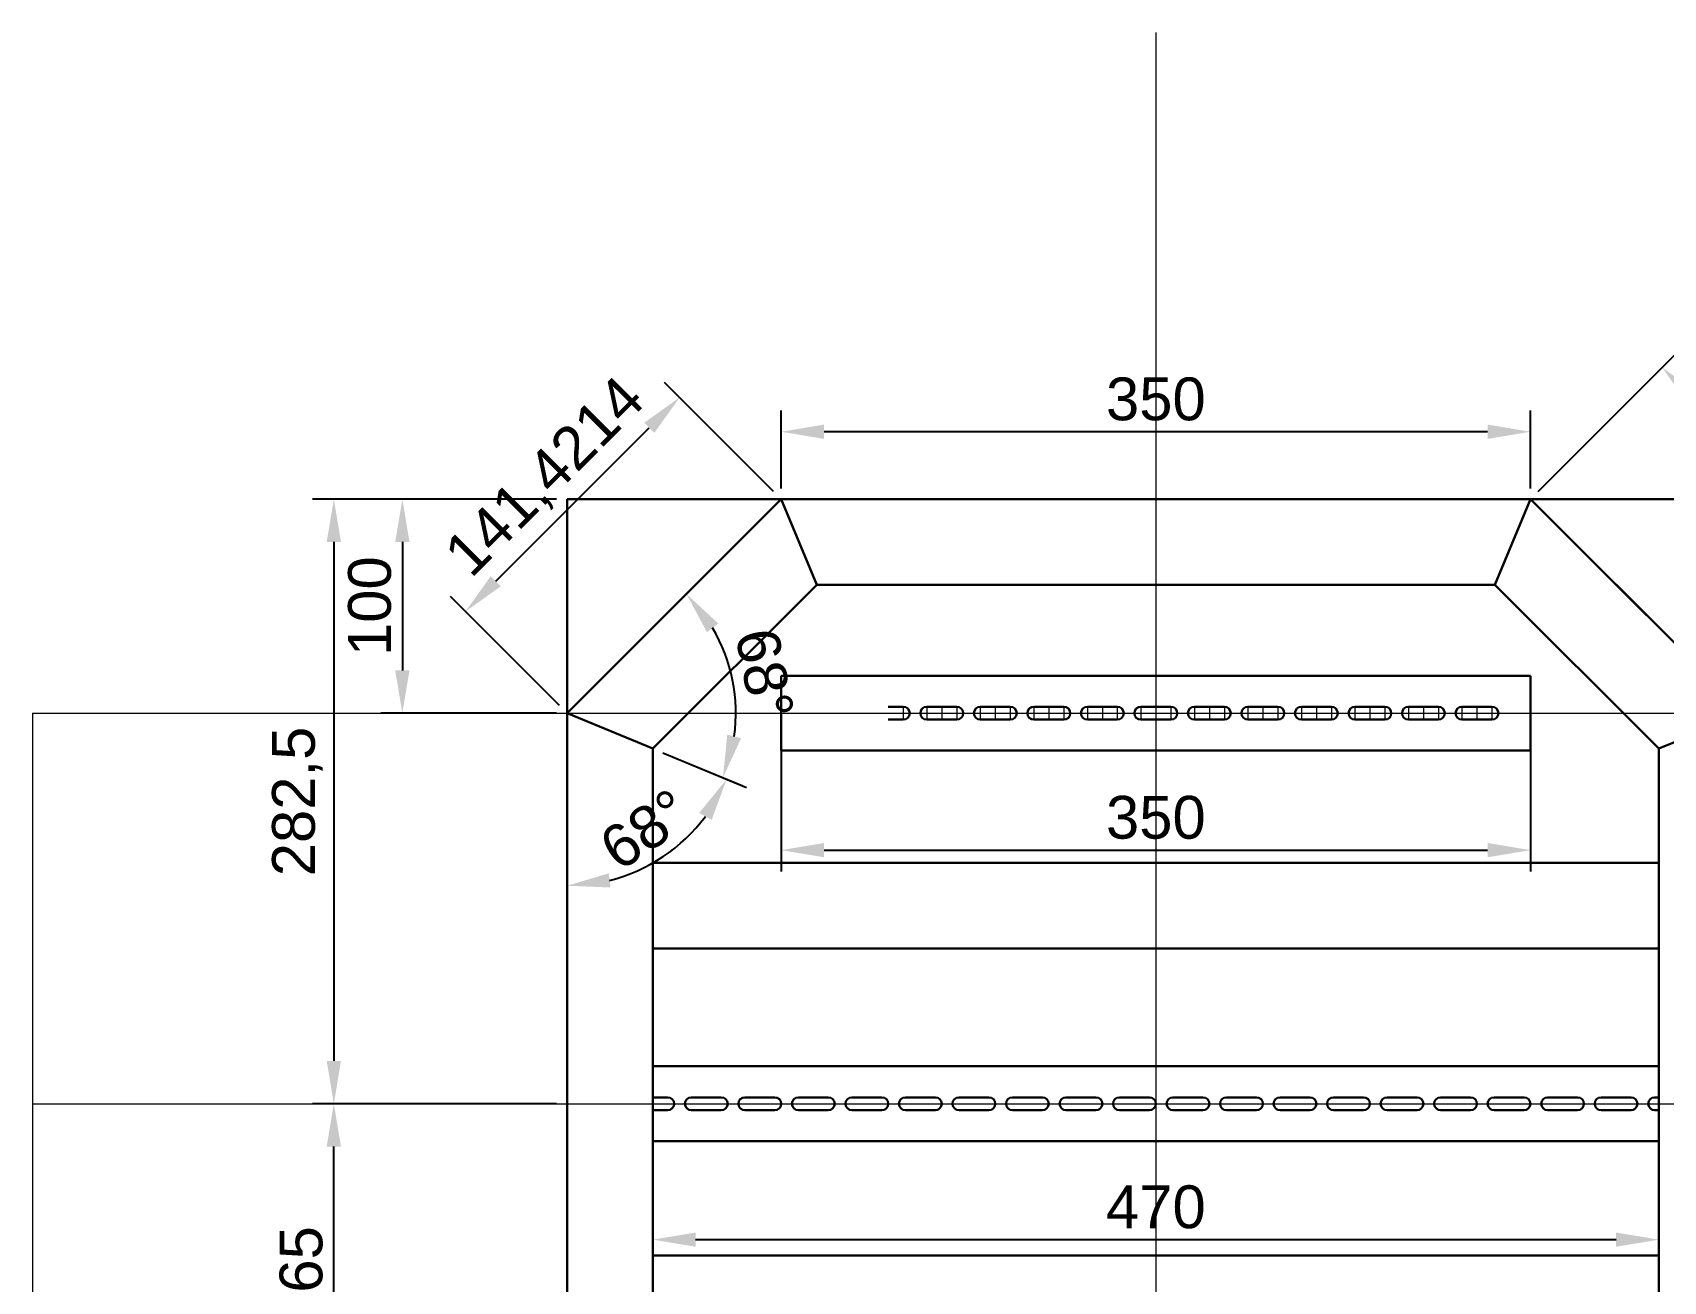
# Model space of a CAD drawing. Header units: millimetres. Extents: x 0 to 53000, y -591 to 24400.
# Drawn here: x 20717 to 21479, y 6718 to 7301 of the extents above; entities that cross this region are included whole.
import ezdxf

# ---------------------------------------------------------------- set-up
doc = ezdxf.new("R2010")
doc.units = ezdxf.units.MM
doc.layers.add('КК перф 40х60', color=6, linetype='Continuous', lineweight=30)
doc.layers.add('Основная', color=7, linetype='Continuous', lineweight=30)
doc.layers.add('Привязки', color=2, linetype='Continuous', lineweight=0, plot=False, transparency=0.8)
doc.layers.add('размеры', color=3, linetype='Continuous')
doc.styles.get("Standard").update_dxf_attribs({"font": 'arial.ttf'})
doc.dimstyles.new('ISO2', dxfattribs={"dimtxt": 20, "dimasz": 20, "dimexe": 10, "dimexo": 5, "dimgap": 5, "dimtad": 1, "dimdec": 4, "dimdsep": 46, "dimlunit": 6, "dimtxsty": 'Standard', "dimcen": 20, "dimadec": 0, "dimazin": 0, "dimtfac": 1, "dimtdec": 4, "dimtmove": 0, "dimatfit": 3, "dimfxl": 1, "dimtolj": 1, "dimtzin": 0, "dimarcsym": 0})

# ---------------------------------------------------------------- blocks, each defined once
blk = doc.blocks.new('*D317')
at = {"layer": 'Defpoints', "color": 0, "transparency": 16777216}
for p in [(21066.72, 7114.5), (21066.72, 7083), (21416.72, 7083)]:
    blk.add_point(p, dxfattribs=at)
at = {"layer": 'размеры', "color": 0, "lineweight": -2, "transparency": 16777216}
for p, q in [((21066.72, 7088), (21066.72, 7124.5)), ((21416.72, 7088), (21416.72, 7124.5)), ((21396.72, 7114.5), (21086.72, 7114.5))]:
    blk.add_line(p, q, dxfattribs=at)
at = {"layer": 'размеры', "color": 0, "transparency": 16777216}
for points in [[(21086.72, 7117.83), (21086.72, 7111.17), (21066.72, 7114.5)], [(21396.72, 7117.83), (21396.72, 7111.17), (21416.72, 7114.5)]]:
    blk.add_solid(points, dxfattribs=at)
at = {"layer": 'размеры', "color": 0, "transparency": 16777216, "insert": (21241.72, 7129.72), "char_height": 20, "attachment_point": 5}
blk.add_mtext('\\A1;350', dxfattribs=at)
blk = doc.blocks.new('*D294')
at = {"layer": 'Defpoints', "color": 0, "transparency": 16777216}
for p in [(21416.72, 7083), (21578.22, 7044.5), (21516.72, 6983)]:
    blk.add_point(p, dxfattribs=at)
at = {"layer": 'размеры', "color": 0, "lineweight": -2, "transparency": 16777216}
for p, q in [((21420.25, 7086.54), (21485.29, 7151.57)), ((21492.36, 7130.36), (21564.08, 7058.64)), ((21520.25, 6986.54), (21585.29, 7051.57))]:
    blk.add_line(p, q, dxfattribs=at)
at = {"layer": 'размеры', "color": 0, "transparency": 16777216}
for points in [[(21494.72, 7132.71), (21490, 7128), (21478.22, 7144.5)], [(21566.43, 7061), (21561.72, 7056.29), (21578.22, 7044.5)]]:
    blk.add_solid(points, dxfattribs=at)
at = {"layer": 'размеры', "color": 0, "transparency": 16777216, "insert": (21540.25, 7106.53), "char_height": 20, "attachment_point": 5, "rotation": 315}
blk.add_mtext('\\A1;141,4214', dxfattribs=at)
blk = doc.blocks.new('*D318')
at = {"layer": 'Defpoints', "color": 0, "transparency": 16777216}
for p in [(21019.22, 7130.5), (21066.72, 7083), (20966.72, 6983)]:
    blk.add_point(p, dxfattribs=at)
at = {"layer": 'размеры', "color": 0, "lineweight": -2, "transparency": 16777216}
for p, q in [((21063.18, 7086.54), (21012.15, 7137.57)), ((20933.36, 7044.64), (21005.08, 7116.36)), ((20963.18, 6986.54), (20912.15, 7037.57))]:
    blk.add_line(p, q, dxfattribs=at)
at = {"layer": 'размеры', "color": 0, "transparency": 16777216}
for points in [[(21002.72, 7118.71), (21007.43, 7114), (21019.22, 7130.5)], [(20931, 7047), (20935.72, 7042.29), (20919.22, 7030.5)]]:
    blk.add_solid(points, dxfattribs=at)
at = {"layer": 'размеры', "color": 0, "transparency": 16777216, "insert": (20957.18, 7092.53), "char_height": 20, "attachment_point": 5, "rotation": 45}
blk.add_mtext('\\A1;141,4214', dxfattribs=at)
blk = doc.blocks.new('*D295')
at = {"layer": 'Defpoints', "color": 0, "transparency": 16777216}
for p in [(21066.72, 7000.5), (21416.72, 7000.5), (21416.72, 6919)]:
    blk.add_point(p, dxfattribs=at)
at = {"layer": 'размеры', "color": 0, "lineweight": -2, "transparency": 16777216}
for p, q in [((21066.72, 6995.5), (21066.72, 6909)), ((21416.72, 6995.5), (21416.72, 6909)), ((21086.72, 6919), (21396.72, 6919))]:
    blk.add_line(p, q, dxfattribs=at)
at = {"layer": 'размеры', "color": 0, "transparency": 16777216}
for points in [[(21086.72, 6922.33), (21086.72, 6915.67), (21066.72, 6919)], [(21396.72, 6922.33), (21396.72, 6915.67), (21416.72, 6919)]]:
    blk.add_solid(points, dxfattribs=at)
at = {"layer": 'размеры', "color": 0, "transparency": 16777216, "insert": (21241.72, 6934.22), "char_height": 20, "attachment_point": 5}
blk.add_mtext('\\A1;350', dxfattribs=at)
blk = doc.blocks.new('*D320')
at = {"layer": 'Defpoints', "color": 0, "transparency": 16777216}
for p in [(21006.72, 6783), (21476.72, 6783), (21476.72, 6737)]:
    blk.add_point(p, dxfattribs=at)
at = {"layer": 'размеры', "color": 0, "lineweight": -2, "transparency": 16777216}
for p, q in [((21006.72, 6778), (21006.72, 6727)), ((21476.72, 6778), (21476.72, 6727)), ((21026.72, 6737), (21456.72, 6737))]:
    blk.add_line(p, q, dxfattribs=at)
at = {"layer": 'размеры', "color": 0, "transparency": 16777216}
for points in [[(21026.72, 6740.33), (21026.72, 6733.67), (21006.72, 6737)], [(21456.72, 6740.33), (21456.72, 6733.67), (21476.72, 6737)]]:
    blk.add_solid(points, dxfattribs=at)
at = {"layer": 'размеры', "color": 0, "transparency": 16777216, "insert": (21241.72, 6752.21), "char_height": 20, "attachment_point": 5}
blk.add_mtext('\\A1;470', dxfattribs=at)
blk = doc.blocks.new('*D322')
at = {"layer": 'Defpoints', "color": 0, "transparency": 16777216}
for p in [(20966.72, 6983), (20966.72, 6983), (21006.72, 6966.43), (20997.57, 6908.51), (20966.72, 6708)]:
    blk.add_point(p, dxfattribs=at)
at = {"layer": 'размеры', "color": 0, "lineweight": -2, "transparency": 16777216}
blk.add_line((21011.34, 6964.52), (21050.44, 6948.32), dxfattribs=at)
blk.add_arc((20966.72, 6983), 80.62, 284.25003, 323.24997, dxfattribs=at)
at = {"layer": 'размеры', "color": 0, "transparency": 16777216}
for points in [[(21028.42, 6936.41), (21034.21, 6933.11), (21041.2, 6952.15)], [(20986.98, 6901.55), (20986.15, 6908.17), (20966.72, 6902.38)]]:
    blk.add_solid(points, dxfattribs=at)
at = {"layer": 'размеры', "color": 0, "transparency": 16777216, "insert": (21003.06, 6928.61), "char_height": 20, "attachment_point": 5, "rotation": 33.75}
blk.add_mtext('\\A1;68°', dxfattribs=at)
blk = doc.blocks.new('*D323')
at = {"layer": 'Defpoints', "color": 0, "transparency": 16777216}
for p in [(21037.43, 7053.71), (20966.72, 6983), (20966.72, 6983), (21045.49, 6983), (21006.72, 6966.43)]:
    blk.add_point(p, dxfattribs=at)
at = {"layer": 'размеры', "color": 0, "lineweight": -2, "transparency": 16777216}
blk.add_line((21011.34, 6964.52), (21048.73, 6949.03), dxfattribs=at)
blk.add_arc((20966.72, 6983), 78.77, 352.08664, 30.41336, dxfattribs=at)
at = {"layer": 'размеры', "color": 0, "transparency": 16777216}
for points in [[(21032.01, 7020.84), (21037.29, 7024.92), (21022.42, 7038.7)], [(21047.96, 6971.28), (21041.52, 6973.03), (21039.49, 6952.86)]]:
    blk.add_solid(points, dxfattribs=at)
at = {"layer": 'размеры', "color": 0, "transparency": 16777216, "insert": (21058.89, 7001.34), "char_height": 20, "attachment_point": 5, "rotation": 281.25}
blk.add_mtext('\\A1;68°', dxfattribs=at)
blk = doc.blocks.new('*D324')
at = {"layer": 'Defpoints', "color": 0, "transparency": 16777216}
for p in [(20966.72, 7083), (20889.72, 6983), (20966.72, 6983)]:
    blk.add_point(p, dxfattribs=at)
at = {"layer": 'размеры', "color": 0, "lineweight": -2, "transparency": 16777216}
for p, q in [((20961.72, 7083), (20879.72, 7083)), ((20889.72, 7063), (20889.72, 7003)), ((20961.72, 6983), (20879.72, 6983))]:
    blk.add_line(p, q, dxfattribs=at)
at = {"layer": 'размеры', "color": 0, "transparency": 16777216}
for points in [[(20886.38, 7063), (20893.05, 7063), (20889.72, 7083)], [(20886.38, 7003), (20893.05, 7003), (20889.72, 6983)]]:
    blk.add_solid(points, dxfattribs=at)
at = {"layer": 'размеры', "color": 0, "transparency": 16777216, "insert": (20874.51, 7033), "char_height": 20, "attachment_point": 5, "rotation": 90}
blk.add_mtext('\\A1;100', dxfattribs=at)
blk = doc.blocks.new('*D296')
at = {"layer": 'Defpoints', "color": 0, "transparency": 16777216}
for p in [(20966.72, 7083), (20857.72, 6800.5), (20966.72, 6800.5)]:
    blk.add_point(p, dxfattribs=at)
at = {"layer": 'размеры', "color": 0, "lineweight": -2, "transparency": 16777216}
for p, q in [((20961.72, 7083), (20847.72, 7083)), ((20857.72, 7063), (20857.72, 6820.5)), ((20961.72, 6800.5), (20847.72, 6800.5))]:
    blk.add_line(p, q, dxfattribs=at)
at = {"layer": 'размеры', "color": 0, "transparency": 16777216}
for points in [[(20854.38, 7063), (20861.05, 7063), (20857.72, 7083)], [(20854.38, 6820.5), (20861.05, 6820.5), (20857.72, 6800.5)]]:
    blk.add_solid(points, dxfattribs=at)
at = {"layer": 'размеры', "color": 0, "transparency": 16777216, "insert": (20840.7, 6941.75), "char_height": 20, "attachment_point": 5, "rotation": 90}
blk.add_mtext('\\A1;282,5', dxfattribs=at)
blk = doc.blocks.new('*D297')
at = {"layer": 'Defpoints', "color": 0, "transparency": 16777216}
for p in [(20857.72, 6800.5), (20966.72, 6800.5), (21006.72, 6635.5)]:
    blk.add_point(p, dxfattribs=at)
at = {"layer": 'размеры', "color": 0, "lineweight": -2, "transparency": 16777216}
for p, q in [((20961.72, 6800.5), (20847.72, 6800.5)), ((20857.72, 6655.5), (20857.72, 6780.5)), ((21001.72, 6635.5), (20847.72, 6635.5))]:
    blk.add_line(p, q, dxfattribs=at)
at = {"layer": 'размеры', "color": 0, "transparency": 16777216}
for points in [[(20854.38, 6780.5), (20861.05, 6780.5), (20857.72, 6800.5)], [(20854.38, 6655.5), (20861.05, 6655.5), (20857.72, 6635.5)]]:
    blk.add_solid(points, dxfattribs=at)
at = {"layer": 'размеры', "color": 0, "transparency": 16777216, "insert": (20842.51, 6720.01), "char_height": 20, "attachment_point": 5, "rotation": 90}
blk.add_mtext('\\A1;165', dxfattribs=at)

msp = doc.modelspace()

# ---------------------------------------------------------------- linework, layer by layer
at = {"layer": 'КК перф 40х60'}
for p, q in [((20966.71753, 6983), (21066.71753, 7083)), ((21066.71753, 7083), (21241.71753, 7083)), ((21066.71753, 7083), (21083.28608, 7043)), ((21416.71753, 7083), (21241.71753, 7083)), ((21416.71753, 7083), (21400.14899, 7043)), ((21516.71753, 6983), (21416.71753, 7083)), ((20966.71753, 6983), (21037.42821, 7053.71068)), ((21516.71753, 6983), (21446.00685, 7053.71068)), ((21083.28608, 7043), (21006.71753, 6966.43146)), ((21241.71753, 7043), (21083.28608, 7043)), ((21241.71753, 7043), (21400.14899, 7043)), ((21400.14899, 7043), (21476.71753, 6966.43146)), ((20966.71753, 6983), (20966.71753, 6708)), ((21006.71753, 6966.43146), (20966.71753, 6983)), ((20966.71753, 6983), (21006.71753, 6966.43146)), ((21476.71753, 6966.43146), (21516.71753, 6983)), ((21516.71753, 6983), (21476.71753, 6966.43146)), ((21006.71753, 6708), (21006.71753, 6966.43146)), ((21476.71753, 6708), (21476.71753, 6966.43146)), ((21006.71753, 6873), (21006.71753, 6913)), ((21006.71753, 6913), (21476.71753, 6913)), ((21006.71753, 6883), (21006.71753, 6873)), ((21006.71753, 6873), (21476.71753, 6873)), ((21006.71753, 6729.56854), (21476.71753, 6729.56854))]:
    msp.add_line(p, q, dxfattribs=at)
at = {"layer": 'Основная'}
for p, q in [((20966.71753, 7083), (21516.71753, 7083)), ((20966.71753, 6333), (20966.71753, 7083)), ((20966.71753, 7083), (21066.71753, 7083)), ((20966.71753, 7083), (20966.71753, 6983)), ((20966.71753, 6983), (21066.71753, 7083)), ((21516.71753, 6983), (21416.71753, 7083)), ((21066.71752, 7000.5), (21066.71753, 6965.5)), ((21066.71753, 7000.5), (21416.71754, 7000.5)), ((21383.28608, 7000.5), (21400.14899, 7000.5)), ((21416.71754, 7000.5), (21416.71754, 6965.5)), ((21123.71753, 6985.99998), (21116.71754, 6985.99998)), ((21141.71754, 6986.00001), (21134.71753, 6986.00001)), ((21148.71753, 6986), (21141.71754, 6986)), ((21166.71754, 6985.99999), (21159.71753, 6985.99999)), ((21173.71753, 6985.99999), (21166.71754, 6985.99999)), ((21191.71754, 6985.99999), (21184.71753, 6985.99999)), ((21198.71753, 6985.99999), (21191.71754, 6985.99999)), ((21216.71754, 6986), (21209.71753, 6986)), ((21223.71753, 6985.99999), (21216.71754, 6985.99999)), ((21241.71754, 6986.00001), (21234.71753, 6986.00001)), ((21248.71753, 6986), (21241.71754, 6986)), ((21266.71754, 6986.00001), (21259.71753, 6986.00001)), ((21266.71754, 6986.00001), (21259.71753, 6986.00001)), ((21273.71753, 6986.00001), (21266.71754, 6986.00001)), ((21273.71753, 6986), (21266.71754, 6986)), ((21291.71754, 6986.00002), (21284.71753, 6986.00002)), ((21298.71753, 6986.00001), (21291.71754, 6986.00001)), ((21316.71754, 6986.00002), (21309.71753, 6986.00002)), ((21323.71753, 6986.00002), (21316.71754, 6986.00002)), ((21341.71754, 6986.00001), (21334.71753, 6986.00001)), ((21348.71753, 6986), (21341.71754, 6986)), ((21366.71754, 6986.00001), (21359.71753, 6986.00001)), ((21373.71753, 6986.00001), (21366.71754, 6986.00001)), ((21391.71754, 6986.00002), (21384.71753, 6986.00002)), ((21398.71753, 6986.00001), (21391.71754, 6986.00001)), ((21116.71754, 6979.99998), (21123.71753, 6979.99998)), ((21126.71753, 6982.99998), (21126.71753, 6982.99998)), ((21134.71753, 6980.00001), (21141.71754, 6980.00001)), ((21141.71754, 6980), (21148.71753, 6980)), ((21151.71753, 6983), (21151.71753, 6983)), ((21159.71753, 6979.99999), (21166.71754, 6979.99999)), ((21166.71754, 6979.99999), (21173.71753, 6979.99999)), ((21176.71753, 6982.99999), (21176.71753, 6982.99999)), ((21184.71753, 6979.99999), (21191.71754, 6979.99999)), ((21191.71754, 6979.99999), (21198.71753, 6979.99999)), ((21201.71753, 6982.99999), (21201.71753, 6982.99999)), ((21209.71753, 6980), (21216.71754, 6980)), ((21216.71754, 6979.99999), (21223.71753, 6979.99999)), ((21226.71753, 6982.99999), (21226.71753, 6982.99999)), ((21234.71753, 6980.00001), (21241.71754, 6980.00001)), ((21241.71754, 6980), (21248.71753, 6980)), ((21251.71753, 6983), (21251.71753, 6983)), ((21259.71753, 6980.00001), (21266.71754, 6980.00001)), ((21259.71753, 6980.00001), (21266.71754, 6980.00001)), ((21266.71754, 6980.00001), (21273.71753, 6980.00001)), ((21266.71754, 6980), (21273.71753, 6980)), ((21276.71753, 6983.00001), (21276.71753, 6983.00001)), ((21276.71753, 6983), (21276.71753, 6983)), ((21284.71753, 6980.00002), (21291.71754, 6980.00002)), ((21291.71754, 6980.00001), (21298.71753, 6980.00001)), ((21301.71753, 6983.00001), (21301.71753, 6983.00001)), ((21309.71753, 6980.00002), (21316.71754, 6980.00002)), ((21316.71754, 6980.00002), (21323.71753, 6980.00002)), ((21326.71753, 6983.00002), (21326.71753, 6983.00002)), ((21334.71753, 6980.00001), (21341.71754, 6980.00001)), ((21341.71754, 6980), (21348.71753, 6980)), ((21351.71753, 6983), (21351.71753, 6983)), ((21359.71753, 6980.00001), (21366.71754, 6980.00001)), ((21366.71754, 6980.00001), (21373.71753, 6980.00001)), ((21376.71753, 6983.00001), (21376.71753, 6983.00001)), ((21384.71753, 6980.00002), (21391.71754, 6980.00002)), ((21391.71754, 6980.00001), (21398.71753, 6980.00001)), ((21401.71753, 6983.00001), (21401.71753, 6983.00001)), ((21066.71753, 6965.5), (21108.28608, 6965.50001)), ((21108.28608, 6965.5), (21133.28608, 6965.50001)), ((21133.28608, 6965.50001), (21241.71754, 6965.50001)), ((21241.71754, 6965.5), (21383.28608, 6965.5)), ((21383.28608, 6965.5), (21416.71754, 6965.5)), ((21006.71753, 6818), (21031.71753, 6818)), ((21031.71753, 6818), (21056.71753, 6818)), ((21056.71753, 6818), (21081.71753, 6818)), ((21081.71753, 6818), (21106.71753, 6818)), ((21106.71753, 6818), (21131.71753, 6818)), ((21131.71753, 6818), (21156.71753, 6818)), ((21156.71753, 6818), (21181.71753, 6818)), ((21181.71753, 6818), (21206.71753, 6818)), ((21206.71753, 6818), (21231.71753, 6818)), ((21231.71753, 6818), (21256.71753, 6818)), ((21256.71753, 6818), (21281.71753, 6818)), ((21281.71753, 6818), (21306.71753, 6818)), ((21306.71753, 6818), (21331.71753, 6818)), ((21331.71753, 6818), (21356.71753, 6818)), ((21356.71753, 6818), (21381.71753, 6818)), ((21381.71753, 6818), (21406.71753, 6818)), ((21406.71753, 6818), (21431.71753, 6818)), ((21431.71753, 6818), (21456.71753, 6818)), ((21456.71753, 6818), (21476.71753, 6818)), ((21013.71753, 6803.5), (21006.71753, 6803.5)), ((21031.71753, 6803.50001), (21024.71753, 6803.50001)), ((21038.71753, 6803.5), (21031.71753, 6803.5)), ((21056.71753, 6803.50001), (21049.71753, 6803.50001)), ((21063.71753, 6803.5), (21056.71753, 6803.5)), ((21081.71753, 6803.50001), (21074.71753, 6803.50001)), ((21088.71753, 6803.5), (21081.71753, 6803.5)), ((21106.71753, 6803.50001), (21099.71753, 6803.50001)), ((21113.71753, 6803.5), (21106.71753, 6803.5)), ((21131.71753, 6803.50001), (21124.71753, 6803.50001)), ((21138.71753, 6803.5), (21131.71753, 6803.5)), ((21156.71753, 6803.50001), (21149.71753, 6803.50001)), ((21163.71753, 6803.5), (21156.71753, 6803.5)), ((21181.71753, 6803.50001), (21174.71753, 6803.50001)), ((21188.71753, 6803.5), (21181.71753, 6803.5)), ((21206.71753, 6803.50001), (21199.71753, 6803.50001)), ((21213.71753, 6803.5), (21206.71753, 6803.5)), ((21231.71753, 6803.50001), (21224.71753, 6803.50001)), ((21238.71753, 6803.5), (21231.71753, 6803.5)), ((21256.71753, 6803.50001), (21249.71753, 6803.50001)), ((21263.71753, 6803.5), (21256.71753, 6803.5)), ((21281.71753, 6803.50001), (21274.71753, 6803.50001)), ((21288.71753, 6803.5), (21281.71753, 6803.5)), ((21306.71753, 6803.50001), (21299.71753, 6803.50001)), ((21313.71753, 6803.5), (21306.71753, 6803.5)), ((21331.71753, 6803.50001), (21324.71753, 6803.50001)), ((21338.71753, 6803.5), (21331.71753, 6803.5)), ((21356.71753, 6803.50001), (21349.71753, 6803.50001)), ((21363.71753, 6803.5), (21356.71753, 6803.5)), ((21381.71753, 6803.50001), (21374.71753, 6803.50001)), ((21388.71753, 6803.5), (21381.71753, 6803.5)), ((21406.71753, 6803.50001), (21399.71753, 6803.50001)), ((21413.71753, 6803.5), (21406.71753, 6803.5)), ((21431.71753, 6803.50001), (21424.71753, 6803.50001)), ((21438.71753, 6803.5), (21431.71753, 6803.5)), ((21456.71753, 6803.50001), (21449.71753, 6803.50001)), ((21463.71753, 6803.5), (21456.71753, 6803.5)), ((21476.71753, 6803.50001), (21474.71753, 6803.50001)), ((21006.71753, 6797.5), (21013.71753, 6797.5)), ((21016.71753, 6800.5), (21016.71753, 6800.5)), ((21024.71753, 6797.50001), (21031.71753, 6797.50001)), ((21031.71753, 6797.5), (21038.71753, 6797.5)), ((21041.71753, 6800.5), (21041.71753, 6800.5)), ((21049.71753, 6797.50001), (21056.71753, 6797.50001)), ((21056.71753, 6797.5), (21063.71753, 6797.5)), ((21066.71753, 6800.5), (21066.71753, 6800.5)), ((21074.71753, 6797.50001), (21081.71753, 6797.50001)), ((21081.71753, 6797.5), (21088.71753, 6797.5)), ((21091.71753, 6800.5), (21091.71753, 6800.5)), ((21099.71753, 6797.50001), (21106.71753, 6797.50001)), ((21106.71753, 6797.5), (21113.71753, 6797.5)), ((21116.71753, 6800.5), (21116.71753, 6800.5)), ((21124.71753, 6797.50001), (21131.71753, 6797.50001)), ((21131.71753, 6797.5), (21138.71753, 6797.5)), ((21141.71753, 6800.5), (21141.71753, 6800.5)), ((21149.71753, 6797.50001), (21156.71753, 6797.50001)), ((21156.71753, 6797.5), (21163.71753, 6797.5)), ((21166.71753, 6800.5), (21166.71753, 6800.5)), ((21174.71753, 6797.50001), (21181.71753, 6797.50001)), ((21181.71753, 6797.5), (21188.71753, 6797.5)), ((21191.71753, 6800.5), (21191.71753, 6800.5)), ((21199.71753, 6797.50001), (21206.71753, 6797.50001)), ((21206.71753, 6797.5), (21213.71753, 6797.5)), ((21216.71753, 6800.5), (21216.71753, 6800.5)), ((21224.71753, 6797.50001), (21231.71753, 6797.50001)), ((21231.71753, 6797.5), (21238.71753, 6797.5)), ((21241.71753, 6800.5), (21241.71753, 6800.5)), ((21249.71753, 6797.50001), (21256.71753, 6797.50001)), ((21256.71753, 6797.5), (21263.71753, 6797.5)), ((21266.71753, 6800.5), (21266.71753, 6800.5)), ((21274.71753, 6797.50001), (21281.71753, 6797.50001)), ((21281.71753, 6797.5), (21288.71753, 6797.5)), ((21291.71753, 6800.5), (21291.71753, 6800.5)), ((21299.71753, 6797.50001), (21306.71753, 6797.50001)), ((21306.71753, 6797.5), (21313.71753, 6797.5)), ((21316.71753, 6800.5), (21316.71753, 6800.5)), ((21324.71753, 6797.50001), (21331.71753, 6797.50001)), ((21331.71753, 6797.5), (21338.71753, 6797.5)), ((21341.71753, 6800.5), (21341.71753, 6800.5)), ((21349.71753, 6797.50001), (21356.71753, 6797.50001)), ((21356.71753, 6797.5), (21363.71753, 6797.5)), ((21366.71753, 6800.5), (21366.71753, 6800.5)), ((21374.71753, 6797.50001), (21381.71753, 6797.50001)), ((21381.71753, 6797.5), (21388.71753, 6797.5)), ((21391.71753, 6800.5), (21391.71753, 6800.5)), ((21399.71753, 6797.50001), (21406.71753, 6797.50001)), ((21406.71753, 6797.5), (21413.71753, 6797.5)), ((21416.71753, 6800.5), (21416.71753, 6800.5)), ((21424.71753, 6797.50001), (21431.71753, 6797.50001)), ((21431.71753, 6797.5), (21438.71753, 6797.5)), ((21441.71753, 6800.5), (21441.71753, 6800.5)), ((21449.71753, 6797.50001), (21456.71753, 6797.50001)), ((21456.71753, 6797.5), (21463.71753, 6797.5)), ((21466.71753, 6800.5), (21466.71753, 6800.5)), ((21474.71753, 6797.50001), (21476.71753, 6797.50001)), ((21006.71753, 6783), (21031.71753, 6783.00001)), ((21031.71753, 6783), (21056.71753, 6783.00001)), ((21056.71753, 6783), (21081.71753, 6783.00001)), ((21081.71753, 6783), (21106.71753, 6783.00001)), ((21106.71753, 6783), (21131.71753, 6783.00001)), ((21131.71753, 6783), (21156.71753, 6783.00001)), ((21156.71753, 6783), (21181.71753, 6783.00001)), ((21181.71753, 6783), (21206.71753, 6783.00001)), ((21206.71753, 6783), (21231.71753, 6783.00001)), ((21231.71753, 6783), (21256.71753, 6783.00001)), ((21256.71753, 6783), (21281.71753, 6783.00001)), ((21281.71753, 6783), (21306.71753, 6783.00001)), ((21306.71753, 6783), (21331.71753, 6783.00001)), ((21331.71753, 6783), (21356.71753, 6783.00001)), ((21356.71753, 6783), (21381.71753, 6783.00001)), ((21381.71753, 6783), (21406.71753, 6783.00001)), ((21406.71753, 6783), (21431.71753, 6783.00001)), ((21431.71753, 6783), (21456.71753, 6783.00001)), ((21456.71753, 6783), (21476.71753, 6783))]:
    msp.add_line(p, q, dxfattribs=at)
for centre, start, end in [((21123.71753, 6982.99998), 0, 90), ((21134.71753, 6983.00001), 90, 180), ((21148.71753, 6983), 0, 90), ((21159.71753, 6982.99999), 90, 180), ((21173.71753, 6982.99999), 0, 90), ((21184.71753, 6982.99999), 90, 180), ((21198.71753, 6982.99999), 0, 90), ((21209.71753, 6983), 90, 180), ((21223.71753, 6982.99999), 0, 90), ((21234.71753, 6983.00001), 90, 180), ((21248.71753, 6983), 0, 90), ((21259.71753, 6983.00001), 90, 180), ((21259.71753, 6983.00001), 90, 180), ((21273.71753, 6983.00001), 0, 90), ((21273.71753, 6983), 0, 90), ((21284.71753, 6983.00002), 90, 180), ((21298.71753, 6983.00001), 0, 90), ((21309.71753, 6983.00002), 90, 180), ((21323.71753, 6983.00002), 0, 90), ((21334.71753, 6983.00001), 90, 180), ((21348.71753, 6983), 0, 90), ((21359.71753, 6983.00001), 90, 180), ((21373.71753, 6983.00001), 0, 90), ((21384.71753, 6983.00002), 90, 180), ((21398.71753, 6983.00001), 0, 90), ((21123.71753, 6982.99998), 270, 0), ((21134.71753, 6983.00001), 180, 270), ((21148.71753, 6983), 270, 0), ((21159.71753, 6982.99999), 180, 270), ((21173.71753, 6982.99999), 270, 0), ((21184.71753, 6982.99999), 180, 270), ((21198.71753, 6982.99999), 270, 0), ((21209.71753, 6983), 180, 270), ((21223.71753, 6982.99999), 270, 0), ((21234.71753, 6983.00001), 180, 270), ((21248.71753, 6983), 270, 0), ((21259.71753, 6983.00001), 180, 270), ((21259.71753, 6983.00001), 180, 270), ((21273.71753, 6983.00001), 270, 0), ((21273.71753, 6983), 270, 0), ((21284.71753, 6983.00002), 180, 270), ((21298.71753, 6983.00001), 270, 0), ((21309.71753, 6983.00002), 180, 270), ((21323.71753, 6983.00002), 270, 0), ((21334.71753, 6983.00001), 180, 270), ((21348.71753, 6983), 270, 0), ((21359.71753, 6983.00001), 180, 270), ((21373.71753, 6983.00001), 270, 0), ((21384.71753, 6983.00002), 180, 270), ((21398.71753, 6983.00001), 270, 0), ((21013.71753, 6800.5), 0, 90), ((21024.71753, 6800.50001), 90, 180), ((21038.71753, 6800.5), 0, 90), ((21049.71753, 6800.50001), 90, 180), ((21063.71753, 6800.5), 0, 90), ((21074.71753, 6800.50001), 90, 180), ((21088.71753, 6800.5), 0, 90), ((21099.71753, 6800.50001), 90, 180), ((21113.71753, 6800.5), 0, 90), ((21124.71753, 6800.50001), 90, 180), ((21138.71753, 6800.5), 0, 90), ((21149.71753, 6800.50001), 90, 180), ((21163.71753, 6800.5), 0, 90), ((21174.71753, 6800.50001), 90, 180), ((21188.71753, 6800.5), 0, 90), ((21199.71753, 6800.50001), 90, 180), ((21213.71753, 6800.5), 0, 90), ((21224.71753, 6800.50001), 90, 180), ((21238.71753, 6800.5), 0, 90), ((21249.71753, 6800.50001), 90, 180), ((21263.71753, 6800.5), 0, 90), ((21274.71753, 6800.50001), 90, 180), ((21288.71753, 6800.5), 0, 90), ((21299.71753, 6800.50001), 90, 180), ((21313.71753, 6800.5), 0, 90), ((21324.71753, 6800.50001), 90, 180), ((21338.71753, 6800.5), 0, 90), ((21349.71753, 6800.50001), 90, 180), ((21363.71753, 6800.5), 0, 90), ((21374.71753, 6800.50001), 90, 180), ((21388.71753, 6800.5), 0, 90), ((21399.71753, 6800.50001), 90, 180), ((21413.71753, 6800.5), 0, 90), ((21424.71753, 6800.50001), 90, 180), ((21438.71753, 6800.5), 0, 90), ((21449.71753, 6800.50001), 90, 180), ((21463.71753, 6800.5), 0, 90), ((21474.71753, 6800.50001), 90, 180), ((21013.71753, 6800.5), 270, 0), ((21024.71753, 6800.50001), 180, 270), ((21038.71753, 6800.5), 270, 0), ((21049.71753, 6800.50001), 180, 270), ((21063.71753, 6800.5), 270, 0), ((21074.71753, 6800.50001), 180, 270), ((21088.71753, 6800.5), 270, 0), ((21099.71753, 6800.50001), 180, 270), ((21113.71753, 6800.5), 270, 0), ((21124.71753, 6800.50001), 180, 270), ((21138.71753, 6800.5), 270, 0), ((21149.71753, 6800.50001), 180, 270), ((21163.71753, 6800.5), 270, 0), ((21174.71753, 6800.50001), 180, 270), ((21188.71753, 6800.5), 270, 0), ((21199.71753, 6800.50001), 180, 270), ((21213.71753, 6800.5), 270, 0), ((21224.71753, 6800.50001), 180, 270), ((21238.71753, 6800.5), 270, 0), ((21249.71753, 6800.50001), 180, 270), ((21263.71753, 6800.5), 270, 0), ((21274.71753, 6800.50001), 180, 270), ((21288.71753, 6800.5), 270, 0), ((21299.71753, 6800.50001), 180, 270), ((21313.71753, 6800.5), 270, 0), ((21324.71753, 6800.50001), 180, 270), ((21338.71753, 6800.5), 270, 0), ((21349.71753, 6800.50001), 180, 270), ((21363.71753, 6800.5), 270, 0), ((21374.71753, 6800.50001), 180, 270), ((21388.71753, 6800.5), 270, 0), ((21399.71753, 6800.50001), 180, 270), ((21413.71753, 6800.5), 270, 0), ((21424.71753, 6800.50001), 180, 270), ((21438.71753, 6800.5), 270, 0), ((21449.71753, 6800.50001), 180, 270), ((21463.71753, 6800.5), 270, 0), ((21474.71753, 6800.50001), 180, 270)]:
    msp.add_arc(centre, 3, start, end, dxfattribs=at)
at = {"layer": 'Привязки'}
for p, q in [((21241.71753, 7301), (21241.71753, 6170)), ((21123.71753, 6985.99998), (21123.71753, 6979.99998)), ((21134.71753, 6986.00001), (21134.71753, 6980.00001)), ((21141.71754, 6986.00001), (21141.71754, 6980)), ((21148.71753, 6986), (21148.71753, 6980)), ((21159.71753, 6985.99999), (21159.71753, 6979.99999)), ((21166.71754, 6985.99999), (21166.71754, 6979.99999)), ((21173.71753, 6985.99999), (21173.71753, 6979.99999)), ((21184.71753, 6985.99999), (21184.71753, 6979.99999)), ((21191.71754, 6985.99999), (21191.71754, 6979.99999)), ((21198.71753, 6985.99999), (21198.71753, 6979.99999)), ((21209.71753, 6986), (21209.71753, 6980)), ((21216.71754, 6986), (21216.71754, 6979.99999)), ((21223.71753, 6985.99999), (21223.71753, 6979.99999)), ((21234.71753, 6986.00001), (21234.71753, 6980.00001)), ((21241.71754, 6986.00001), (21241.71754, 6980)), ((21248.71753, 6986), (21248.71753, 6980)), ((21259.71753, 6986.00001), (21259.71753, 6980.00001)), ((21266.71754, 6986.00001), (21266.71754, 6980.00001)), ((21273.71753, 6986.00001), (21273.71753, 6980.00001)), ((21284.71753, 6986.00002), (21284.71753, 6980.00002)), ((21291.71754, 6986.00002), (21291.71754, 6980.00001)), ((21298.71753, 6986.00001), (21298.71753, 6980.00001)), ((21309.71753, 6986.00002), (21309.71753, 6980.00002)), ((21316.71754, 6986.00002), (21316.71754, 6980.00002)), ((21323.71753, 6986.00002), (21323.71753, 6980.00002)), ((21334.71753, 6986.00001), (21334.71753, 6980.00001)), ((21341.71754, 6986.00001), (21341.71754, 6980)), ((21348.71753, 6986), (21348.71753, 6980)), ((21359.71753, 6986.00001), (21359.71753, 6980.00001)), ((21366.71754, 6986.00001), (21366.71754, 6980.00001)), ((21373.71753, 6986.00001), (21373.71753, 6980.00001)), ((21384.71753, 6986.00002), (21384.71753, 6980.00002)), ((21391.71754, 6986.00002), (21391.71754, 6980.00001)), ((21398.71753, 6986.00001), (21398.71753, 6980.00001)), ((20717, 6983), (23008.71753, 6983)), ((20717, 6983), (20717, 6383)), ((21106.71753, 6982.99998), (21126.71753, 6982.99998)), ((21131.71753, 6983), (21151.71753, 6983)), ((21156.71753, 6982.99999), (21176.71753, 6982.99999)), ((21181.71753, 6982.99999), (21201.71753, 6982.99999)), ((21206.71753, 6982.99999), (21226.71753, 6982.99999)), ((21231.71753, 6983), (21251.71753, 6983)), ((21256.71753, 6983.00001), (21276.71753, 6983.00001)), ((21281.71753, 6983.00001), (21301.71753, 6983.00001)), ((21306.71753, 6983.00002), (21326.71753, 6983.00002)), ((21331.71753, 6983), (21351.71753, 6983)), ((21356.71753, 6983.00001), (21376.71753, 6983.00001)), ((21381.71753, 6983.00001), (21401.71753, 6983.00001)), ((20717, 6800.5), (23008.71753, 6800.5))]:
    msp.add_line(p, q, dxfattribs=at)

# ---------------------------------------------------------------- dimensions: what is measured, and where the dimension line sits
at = {"layer": 'размеры'}
for p1, p2, distance, picture, middle in [((21416.71753, 7083), (21516.71753, 6983), 86.97413, '*D294', (21540.25185, 7106.53432)), ((20966.71753, 6983), (21066.71753, 7083), 67.17514, '*D318', (20957.18321, 7092.53432))]:
    dim = msp.add_aligned_dim(p1=p1, p2=p2, distance=distance, dimstyle='ISO2', dxfattribs=at)
    dim.commit()
    dim.dimension.update_dxf_attribs({"geometry": picture, "text_midpoint": middle})
for base, p1, p2, picture, middle in [((21066.71753, 7114.5), (21416.71753, 7083), (21066.71753, 7083), '*D317', (21241.71753, 7129.71828)), ((21416.71754, 6919), (21066.71753, 7000.5), (21416.71754, 7000.5), '*D295', (21241.71753, 6934.21828)), ((21476.71753, 6737), (21006.71753, 6783), (21476.71753, 6783), '*D320', (21241.71753, 6752.21146))]:
    dim = msp.add_linear_dim(base=base, p1=p1, p2=p2, dimstyle='ISO2', dxfattribs=at)
    dim.commit()
    dim.dimension.update_dxf_attribs({"geometry": picture, "text_midpoint": middle})
for base, p2, picture, middle in [((20857.71753, 6800.5), (20966.71753, 6800.5), '*D296', (20840.69843, 6941.75)), ((20889.71753, 6983), (20966.71753, 6983), '*D324', (20874.50607, 7033))]:
    dim = msp.add_linear_dim(base=base, p1=(20966.71753, 7083), p2=p2, angle=90, dimstyle='ISO2', dxfattribs=at)
    dim.commit()
    dim.dimension.update_dxf_attribs({"geometry": picture, "text_midpoint": middle})
for base, line1, line2, picture, middle in [((21045.4893553457, 6983), ((20966.7175329725, 6983), (21006.7175329725, 6966.4314575051)), ((20966.7175329725, 6983), (21037.4282110911, 7053.7106781187)), '*D323', (21058.8949526873, 7001.3352287744)), ((20997.5704576498, 6908.5144508052), ((20966.7175329725, 6983), (20966.7175329725, 6708)), ((20966.7175329725, 6983), (21006.7175329725, 6966.4314575051)), '*D322', (21003.058002891, 6928.612643302))]:
    dim = msp.add_angular_dim_2l(base=base, line1=line1, line2=line2, dimstyle='ISO2', dxfattribs=at)
    dim.commit()
    dim.dimension.update_dxf_attribs({"geometry": picture, "text_midpoint": middle})
dim = msp.add_linear_dim(base=(20857.71753, 6800.5), p1=(21006.71753, 6635.50001), p2=(20966.71753, 6800.5), angle=90, dimstyle='ISO2', dxfattribs=at)
dim.commit()
dim.dimension.update_dxf_attribs({"geometry": '*D297', "text_midpoint": (20857.71753, 6720.00948), "dimtype": 160})

doc.saveas('drawing.dxf')
